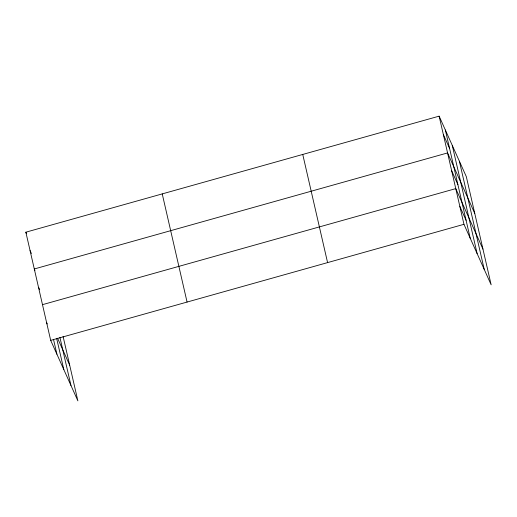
<?xml version="1.0" encoding="UTF-8"?>
<svg xmlns="http://www.w3.org/2000/svg" width="517" height="517" viewBox="0 0 517 517"><rect width="100%" height="100%" fill="white"/><g stroke="black" fill="none" stroke-linecap="round" stroke-linejoin="round"><path stroke-width="0.78" d="M63.087 336.444L77.873 400.849L50.685 340.36L25.85 232.191L439.127 116.151L466.315 176.64L491.15 284.809L463.962 224.313L439.127 116.151M42.491 304.662L455.768 188.621L482.956 249.116M50.685 340.36L463.962 224.313M443.353 134.536L449.57 148.385M474.761 213.418L447.573 152.929L34.296 268.969L34.949 270.423M451.671 170.772L457.894 184.621M459.865 206.47L466.088 220.313M25.85 232.191L26.503 233.652M30.07 250.577L31.382 253.498M38.717 287.542L39.699 289.733M57.574 338.228L69.679 365.157M46.588 322.511L47.241 323.965M459.393 161.252L484.235 269.415M452.272 145.387L477.107 253.556M445.35 130L470.186 238.163M302.749 154.441L327.584 262.61M162.235 193.901L187.07 302.064M59.907 337.349L70.952 385.456M56.702 338.557L63.824 369.597M53.522 339.462L56.909 354.203"/></g></svg>
